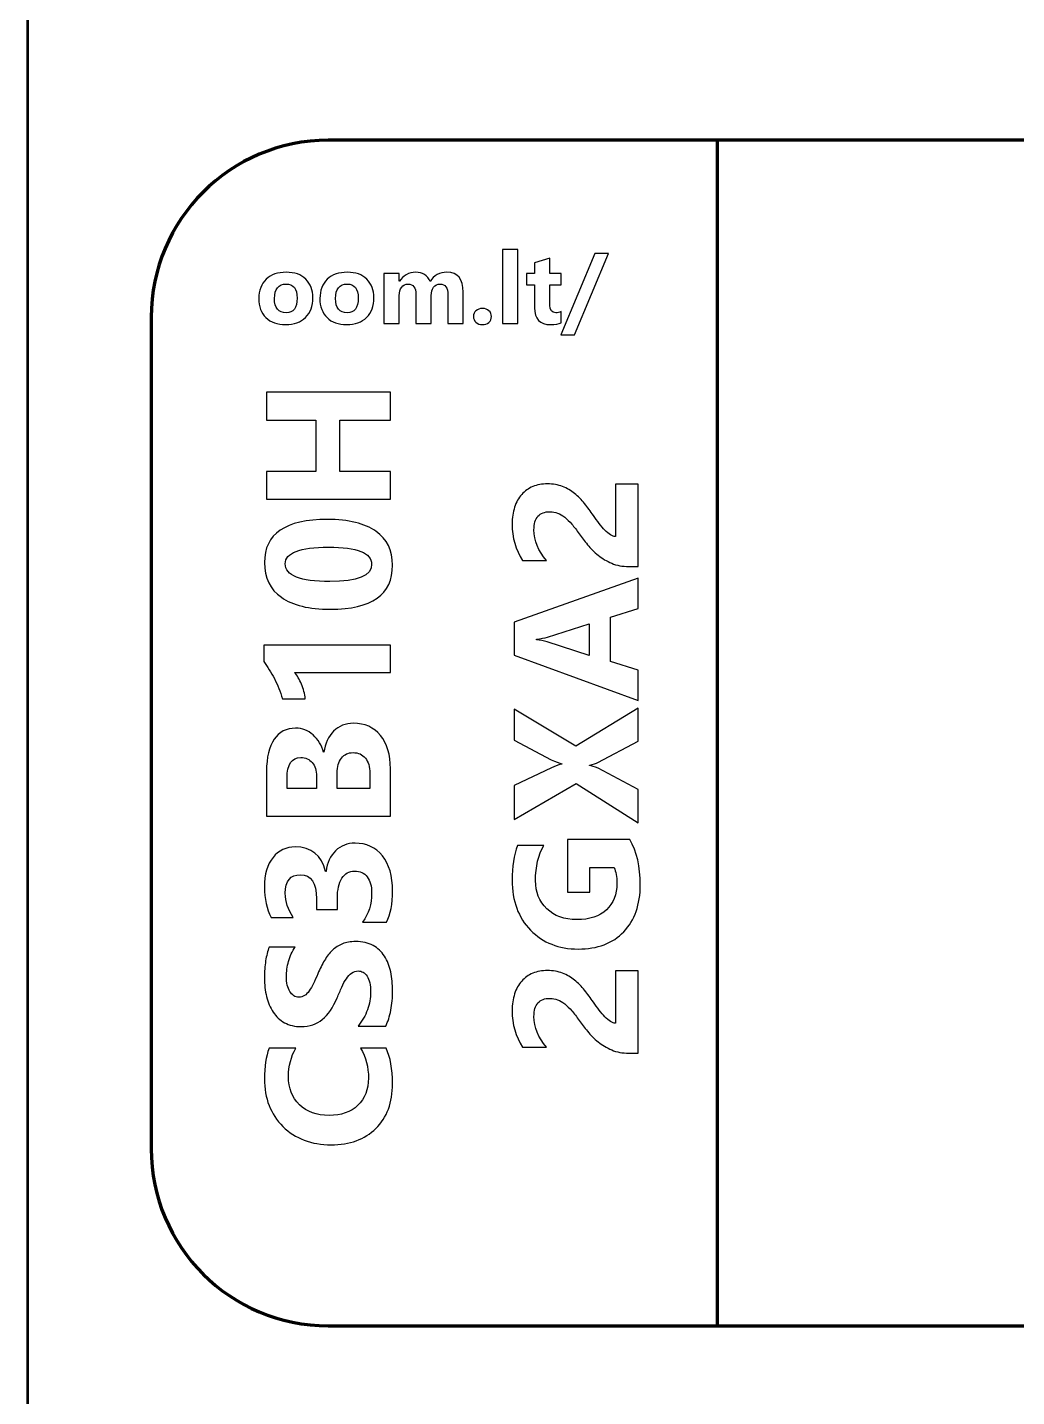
# Model space of a CAD drawing. Header units: centimetres. Extents: x -201 to 63, y -83 to 73.
# Drawn here: x -81.15 to -78.355, y -75 to -71.131 of the extents above; entities that cross this region are included whole.
import ezdxf

# ---------------------------------------------------------------- set-up
doc = ezdxf.new("R2010")
doc.units = ezdxf.units.CM
doc.header["$MEASUREMENT"] = 0
doc.layers.add('Layer 1', color=7, linetype='Continuous')

msp = doc.modelspace()

# ---------------------------------------------------------------- linework, layer by layer
at = {"layer": 'Layer 1', "color": 253, "lineweight": 53}
msp.add_open_spline([(-81.15, -82.3), (-81.15, -82.3), (-81.15, -67.7), (-81.15, -67.7), (-81.15, -67.7), (-81.15, -67.25817), (-80.79183, -66.9), (-80.35, -66.9), (-80.35, -66.9), (-80.35, -66.9), (-69.65, -66.9), (-69.65, -66.9), (-69.65, -66.9), (-69.20817, -66.9), (-68.85, -67.25817), (-68.85, -67.7), (-68.85, -67.7), (-68.85, -67.7), (-68.85, -82.3), (-68.85, -82.3), (-68.85, -82.3), (-68.85, -82.74183), (-69.20817, -83.1), (-69.65, -83.1), (-69.65, -83.1), (-69.65, -83.1), (-80.35, -83.1), (-80.35, -83.1), (-80.35, -83.1), (-80.79183, -83.1), (-81.15, -82.74183), (-81.15, -82.3)], degree=3, knots=[0, 0, 0, 0, 0.1111111, 0.1111111, 0.1111111, 0.1111111, 0.2222222, 0.2222222, 0.2222222, 0.2222222, 0.3333333, 0.3333333, 0.3333333, 0.3333333, 0.4444444, 0.4444444, 0.4444444, 0.4444444, 0.5555556, 0.5555556, 0.5555556, 0.5555556, 0.6666667, 0.6666667, 0.6666667, 0.6666667, 0.7777778, 0.7777778, 0.7777778, 0.7777778, 1, 1, 1, 1], dxfattribs=at)
at = {"layer": 'Layer 1', "lineweight": 100}
for points, knots in [([(-80.8, -74.3), (-80.8, -74.3), (-80.8, -71.95), (-80.8, -71.95), (-80.8, -71.95), (-80.8, -71.67386), (-80.57614, -71.45), (-80.3, -71.45), (-80.3, -71.45), (-80.3, -71.45), (-75.7, -71.45), (-75.7, -71.45), (-75.7, -71.45), (-75.42386, -71.45), (-75.2, -71.67386), (-75.2, -71.95), (-75.2, -71.95), (-75.2, -71.95), (-75.2, -74.3), (-75.2, -74.3), (-75.2, -74.3), (-75.2, -74.57614), (-75.42386, -74.8), (-75.7, -74.8), (-75.7, -74.8), (-75.7, -74.8), (-80.3, -74.8), (-80.3, -74.8), (-80.3, -74.8), (-80.57614, -74.8), (-80.8, -74.57614), (-80.8, -74.3)], [0, 0, 0, 0, 0.1111111, 0.1111111, 0.1111111, 0.1111111, 0.2222222, 0.2222222, 0.2222222, 0.2222222, 0.3333333, 0.3333333, 0.3333333, 0.3333333, 0.4444444, 0.4444444, 0.4444444, 0.4444444, 0.5555556, 0.5555556, 0.5555556, 0.5555556, 0.6666667, 0.6666667, 0.6666667, 0.6666667, 0.7777778, 0.7777778, 0.7777778, 0.7777778, 1, 1, 1, 1]), ([(-80.8, -74.3), (-80.8, -74.3), (-80.8, -71.95), (-80.8, -71.95), (-80.8, -71.95), (-80.8, -71.67386), (-80.57614, -71.45), (-80.3, -71.45), (-80.3, -71.45), (-80.3, -71.45), (-79.2, -71.45), (-79.2, -71.45), (-79.2, -71.45), (-79.2, -71.45), (-79.2, -74.8), (-79.2, -74.8), (-79.2, -74.8), (-79.2, -74.8), (-80.3, -74.8), (-80.3, -74.8), (-80.3, -74.8), (-80.57614, -74.8), (-80.8, -74.57614), (-80.8, -74.3)], [0, 0, 0, 0, 0.1428571, 0.1428571, 0.1428571, 0.1428571, 0.2857143, 0.2857143, 0.2857143, 0.2857143, 0.4285714, 0.4285714, 0.4285714, 0.4285714, 0.5714286, 0.5714286, 0.5714286, 0.5714286, 0.7142857, 0.7142857, 0.7142857, 0.7142857, 1, 1, 1, 1])]:
    msp.add_open_spline(points, degree=3, knots=knots, dxfattribs=at)
at = {"layer": 'Layer 1', "color": 7}
for points, knots in [([(-79.76396, -71.96742), (-79.76396, -71.96742), (-79.80747, -71.96742), (-79.80747, -71.96742), (-79.80747, -71.96742), (-79.80747, -71.96742), (-79.80747, -71.75853), (-79.80747, -71.75853), (-79.80747, -71.75853), (-79.80747, -71.75853), (-79.76396, -71.75853), (-79.76396, -71.75853), (-79.76396, -71.75853), (-79.76396, -71.75853), (-79.76396, -71.96742), (-79.76396, -71.96742)], [0, 0, 0, 0, 0.2, 0.2, 0.2, 0.2, 0.4, 0.4, 0.4, 0.4, 0.6, 0.6, 0.6, 0.6, 1, 1, 1, 1]), ([(-79.50737, -71.76982), (-79.50737, -71.76982), (-79.60365, -72.0002), (-79.60365, -72.0002), (-79.60365, -72.0002), (-79.60365, -72.0002), (-79.64255, -72.0002), (-79.64255, -72.0002), (-79.64255, -72.0002), (-79.64255, -72.0002), (-79.5466, -71.76982), (-79.5466, -71.76982), (-79.5466, -71.76982), (-79.5466, -71.76982), (-79.50737, -71.76982), (-79.50737, -71.76982)], [0, 0, 0, 0, 0.2, 0.2, 0.2, 0.2, 0.4, 0.4, 0.4, 0.4, 0.6, 0.6, 0.6, 0.6, 1, 1, 1, 1]), ([(-79.64199, -71.96577), (-79.64843, -71.96916), (-79.65812, -71.97085), (-79.67106, -71.97085), (-79.67106, -71.97085), (-79.70172, -71.97085), (-79.71711, -71.95491), (-79.71711, -71.92306), (-79.71711, -71.92306), (-79.71711, -71.92306), (-79.71711, -71.85844), (-79.71711, -71.85844), (-79.71711, -71.85844), (-79.71711, -71.85844), (-79.73997, -71.85844), (-79.73997, -71.85844), (-79.73997, -71.85844), (-79.73997, -71.85844), (-79.73997, -71.82631), (-79.73997, -71.82631), (-79.73997, -71.82631), (-79.73997, -71.82631), (-79.71711, -71.82631), (-79.71711, -71.82631), (-79.71711, -71.82631), (-79.71711, -71.82631), (-79.71711, -71.79588), (-79.71711, -71.79588), (-79.71711, -71.79588), (-79.71711, -71.79588), (-79.67369, -71.78346), (-79.67369, -71.78346), (-79.67369, -71.78346), (-79.67369, -71.78346), (-79.67369, -71.82631), (-79.67369, -71.82631), (-79.67369, -71.82631), (-79.67369, -71.82631), (-79.64199, -71.82631), (-79.64199, -71.82631), (-79.64199, -71.82631), (-79.64199, -71.82631), (-79.64199, -71.85844), (-79.64199, -71.85844), (-79.64199, -71.85844), (-79.64199, -71.85844), (-79.67369, -71.85844), (-79.67369, -71.85844), (-79.67369, -71.85844), (-79.67369, -71.85844), (-79.67369, -71.91549), (-79.67369, -71.91549), (-79.67369, -71.91549), (-79.67369, -71.93017), (-79.66786, -71.9375), (-79.65619, -71.9375), (-79.65619, -71.9375), (-79.65158, -71.9375), (-79.64683, -71.93619), (-79.64199, -71.93351), (-79.64199, -71.93351), (-79.64199, -71.93351), (-79.64199, -71.96577), (-79.64199, -71.96577)], [0, 0, 0, 0, 0.0588235, 0.0588235, 0.0588235, 0.0588235, 0.1176471, 0.1176471, 0.1176471, 0.1176471, 0.1764706, 0.1764706, 0.1764706, 0.1764706, 0.2352941, 0.2352941, 0.2352941, 0.2352941, 0.2941176, 0.2941176, 0.2941176, 0.2941176, 0.3529412, 0.3529412, 0.3529412, 0.3529412, 0.4117647, 0.4117647, 0.4117647, 0.4117647, 0.4705882, 0.4705882, 0.4705882, 0.4705882, 0.5294118, 0.5294118, 0.5294118, 0.5294118, 0.5882353, 0.5882353, 0.5882353, 0.5882353, 0.6470588, 0.6470588, 0.6470588, 0.6470588, 0.7058824, 0.7058824, 0.7058824, 0.7058824, 0.7647059, 0.7647059, 0.7647059, 0.7647059, 0.8235294, 0.8235294, 0.8235294, 0.8235294, 0.8823529, 0.8823529, 0.8823529, 0.8823529, 1, 1, 1, 1]), ([(-80.4203, -71.97085), (-80.44382, -71.97085), (-80.4623, -71.96427), (-80.47576, -71.9511), (-80.47576, -71.9511), (-80.48921, -71.93793), (-80.49594, -71.92001), (-80.49594, -71.89743), (-80.49594, -71.89743), (-80.49594, -71.8741), (-80.48897, -71.8558), (-80.475, -71.84263), (-80.475, -71.84263), (-80.46103, -71.82946), (-80.44213, -71.82288), (-80.41837, -71.82288), (-80.41837, -71.82288), (-80.39495, -71.82288), (-80.37656, -71.82946), (-80.36324, -71.84263), (-80.36324, -71.84263), (-80.34993, -71.8558), (-80.34325, -71.87325), (-80.34325, -71.89494), (-80.34325, -71.89494), (-80.34325, -71.91836), (-80.35012, -71.93689), (-80.36386, -71.95049), (-80.36386, -71.95049), (-80.37759, -71.96408), (-80.39641, -71.97085), (-80.4203, -71.97085)], [0, 0, 0, 0, 0.1111111, 0.1111111, 0.1111111, 0.1111111, 0.2222222, 0.2222222, 0.2222222, 0.2222222, 0.3333333, 0.3333333, 0.3333333, 0.3333333, 0.4444444, 0.4444444, 0.4444444, 0.4444444, 0.5555556, 0.5555556, 0.5555556, 0.5555556, 0.6666667, 0.6666667, 0.6666667, 0.6666667, 0.7777778, 0.7777778, 0.7777778, 0.7777778, 1, 1, 1, 1]), ([(-80.24777, -71.97085), (-80.27129, -71.97085), (-80.28977, -71.96427), (-80.30323, -71.9511), (-80.30323, -71.9511), (-80.31668, -71.93793), (-80.32341, -71.92001), (-80.32341, -71.89743), (-80.32341, -71.89743), (-80.32341, -71.8741), (-80.31644, -71.8558), (-80.30247, -71.84263), (-80.30247, -71.84263), (-80.2885, -71.82946), (-80.2696, -71.82288), (-80.24584, -71.82288), (-80.24584, -71.82288), (-80.22242, -71.82288), (-80.20403, -71.82946), (-80.19071, -71.84263), (-80.19071, -71.84263), (-80.1774, -71.8558), (-80.17072, -71.87325), (-80.17072, -71.89494), (-80.17072, -71.89494), (-80.17072, -71.91836), (-80.17759, -71.93689), (-80.19133, -71.95049), (-80.19133, -71.95049), (-80.20506, -71.96408), (-80.22388, -71.97085), (-80.24777, -71.97085)], [0, 0, 0, 0, 0.1111111, 0.1111111, 0.1111111, 0.1111111, 0.2222222, 0.2222222, 0.2222222, 0.2222222, 0.3333333, 0.3333333, 0.3333333, 0.3333333, 0.4444444, 0.4444444, 0.4444444, 0.4444444, 0.5555556, 0.5555556, 0.5555556, 0.5555556, 0.6666667, 0.6666667, 0.6666667, 0.6666667, 0.7777778, 0.7777778, 0.7777778, 0.7777778, 1, 1, 1, 1]), ([(-79.91842, -71.96742), (-79.91842, -71.96742), (-79.96183, -71.96742), (-79.96183, -71.96742), (-79.96183, -71.96742), (-79.96183, -71.96742), (-79.96183, -71.88694), (-79.96183, -71.88694), (-79.96183, -71.88694), (-79.96183, -71.86643), (-79.96936, -71.85623), (-79.98441, -71.85623), (-79.98441, -71.85623), (-79.99156, -71.85623), (-79.99739, -71.85928), (-80.00191, -71.86544), (-80.00191, -71.86544), (-80.00643, -71.87161), (-80.00868, -71.87927), (-80.00868, -71.88845), (-80.00868, -71.88845), (-80.00868, -71.88845), (-80.00868, -71.96742), (-80.00868, -71.96742), (-80.00868, -71.96742), (-80.00868, -71.96742), (-80.05219, -71.96742), (-80.05219, -71.96742), (-80.05219, -71.96742), (-80.05219, -71.96742), (-80.05219, -71.88609), (-80.05219, -71.88609), (-80.05219, -71.88609), (-80.05219, -71.8662), (-80.05962, -71.85623), (-80.07439, -71.85623), (-80.07439, -71.85623), (-80.08183, -71.85623), (-80.0878, -71.85914), (-80.09222, -71.86502), (-80.09222, -71.86502), (-80.09669, -71.8709), (-80.09895, -71.8789), (-80.09895, -71.88901), (-80.09895, -71.88901), (-80.09895, -71.88901), (-80.09895, -71.96742), (-80.09895, -71.96742), (-80.09895, -71.96742), (-80.09895, -71.96742), (-80.14246, -71.96742), (-80.14246, -71.96742), (-80.14246, -71.96742), (-80.14246, -71.96742), (-80.14246, -71.82631), (-80.14246, -71.82631), (-80.14246, -71.82631), (-80.14246, -71.82631), (-80.09895, -71.82631), (-80.09895, -71.82631), (-80.09895, -71.82631), (-80.09895, -71.82631), (-80.09895, -71.84837), (-80.09895, -71.84837), (-80.09895, -71.84837), (-80.09895, -71.84837), (-80.09838, -71.84837), (-80.09838, -71.84837), (-80.09838, -71.84837), (-80.09387, -71.84084), (-80.08756, -71.83468), (-80.07943, -71.82998), (-80.07943, -71.82998), (-80.07129, -71.82523), (-80.0624, -71.82288), (-80.05276, -71.82288), (-80.05276, -71.82288), (-80.03281, -71.82288), (-80.01917, -71.83163), (-80.01183, -71.84917), (-80.01183, -71.84917), (-80.00106, -71.83163), (-79.98531, -71.82288), (-79.96442, -71.82288), (-79.96442, -71.82288), (-79.93375, -71.82288), (-79.91842, -71.84179), (-79.91842, -71.87965), (-79.91842, -71.87965), (-79.91842, -71.87965), (-79.91842, -71.96742), (-79.91842, -71.96742)], [0, 0, 0, 0, 0.0416667, 0.0416667, 0.0416667, 0.0416667, 0.0833333, 0.0833333, 0.0833333, 0.0833333, 0.125, 0.125, 0.125, 0.125, 0.1666667, 0.1666667, 0.1666667, 0.1666667, 0.2083333, 0.2083333, 0.2083333, 0.2083333, 0.25, 0.25, 0.25, 0.25, 0.2916667, 0.2916667, 0.2916667, 0.2916667, 0.3333333, 0.3333333, 0.3333333, 0.3333333, 0.375, 0.375, 0.375, 0.375, 0.4166667, 0.4166667, 0.4166667, 0.4166667, 0.4583333, 0.4583333, 0.4583333, 0.4583333, 0.5, 0.5, 0.5, 0.5, 0.5416667, 0.5416667, 0.5416667, 0.5416667, 0.5833333, 0.5833333, 0.5833333, 0.5833333, 0.625, 0.625, 0.625, 0.625, 0.6666667, 0.6666667, 0.6666667, 0.6666667, 0.7083333, 0.7083333, 0.7083333, 0.7083333, 0.75, 0.75, 0.75, 0.75, 0.7916667, 0.7916667, 0.7916667, 0.7916667, 0.8333333, 0.8333333, 0.8333333, 0.8333333, 0.875, 0.875, 0.875, 0.875, 0.9166667, 0.9166667, 0.9166667, 0.9166667, 1, 1, 1, 1]), ([(-80.41917, -71.85623), (-80.42947, -71.85623), (-80.43747, -71.85975), (-80.44316, -71.86681), (-80.44316, -71.86681), (-80.44885, -71.87391), (-80.45172, -71.88393), (-80.45172, -71.89686), (-80.45172, -71.89686), (-80.45172, -71.92396), (-80.44076, -71.9375), (-80.41889, -71.9375), (-80.41889, -71.9375), (-80.39805, -71.9375), (-80.38761, -71.92358), (-80.38761, -71.89578), (-80.38761, -71.89578), (-80.38761, -71.8694), (-80.39815, -71.85623), (-80.41917, -71.85623)], [0, 0, 0, 0, 0.1666667, 0.1666667, 0.1666667, 0.1666667, 0.3333333, 0.3333333, 0.3333333, 0.3333333, 0.5, 0.5, 0.5, 0.5, 0.6666667, 0.6666667, 0.6666667, 0.6666667, 1, 1, 1, 1]), ([(-80.24664, -71.85623), (-80.25694, -71.85623), (-80.26494, -71.85975), (-80.27063, -71.86681), (-80.27063, -71.86681), (-80.27632, -71.87391), (-80.27919, -71.88393), (-80.27919, -71.89686), (-80.27919, -71.89686), (-80.27919, -71.92396), (-80.26823, -71.9375), (-80.24636, -71.9375), (-80.24636, -71.9375), (-80.22552, -71.9375), (-80.21508, -71.92358), (-80.21508, -71.89578), (-80.21508, -71.89578), (-80.21508, -71.8694), (-80.22562, -71.85623), (-80.24664, -71.85623)], [0, 0, 0, 0, 0.1666667, 0.1666667, 0.1666667, 0.1666667, 0.3333333, 0.3333333, 0.3333333, 0.3333333, 0.5, 0.5, 0.5, 0.5, 0.6666667, 0.6666667, 0.6666667, 0.6666667, 1, 1, 1, 1]), ([(-79.86452, -71.97085), (-79.87172, -71.97085), (-79.87769, -71.96864), (-79.88244, -71.96427), (-79.88244, -71.96427), (-79.88724, -71.95985), (-79.88959, -71.95444), (-79.88959, -71.94799), (-79.88959, -71.94799), (-79.88959, -71.94136), (-79.88714, -71.93595), (-79.88225, -71.93172), (-79.88225, -71.93172), (-79.87731, -71.92749), (-79.8712, -71.92537), (-79.86386, -71.92537), (-79.86386, -71.92537), (-79.85638, -71.92537), (-79.85031, -71.92753), (-79.84556, -71.93181), (-79.84556, -71.93181), (-79.84086, -71.93605), (-79.83851, -71.94146), (-79.83851, -71.94799), (-79.83851, -71.94799), (-79.83851, -71.95467), (-79.84091, -71.96018), (-79.8457, -71.96446), (-79.8457, -71.96446), (-79.85055, -71.96874), (-79.85681, -71.97085), (-79.86452, -71.97085)], [0, 0, 0, 0, 0.1111111, 0.1111111, 0.1111111, 0.1111111, 0.2222222, 0.2222222, 0.2222222, 0.2222222, 0.3333333, 0.3333333, 0.3333333, 0.3333333, 0.4444444, 0.4444444, 0.4444444, 0.4444444, 0.5555556, 0.5555556, 0.5555556, 0.5555556, 0.6666667, 0.6666667, 0.6666667, 0.6666667, 0.7777778, 0.7777778, 0.7777778, 0.7777778, 1, 1, 1, 1]), ([(-80.12408, -72.16155), (-80.12408, -72.16155), (-80.12408, -72.24063), (-80.12408, -72.24063), (-80.12408, -72.24063), (-80.12408, -72.24063), (-80.26666, -72.24063), (-80.26666, -72.24063), (-80.26666, -72.24063), (-80.26666, -72.24063), (-80.26666, -72.38563), (-80.26666, -72.38563), (-80.26666, -72.38563), (-80.26666, -72.38563), (-80.12408, -72.38563), (-80.12408, -72.38563), (-80.12408, -72.38563), (-80.12408, -72.38563), (-80.12408, -72.46455), (-80.12408, -72.46455), (-80.12408, -72.46455), (-80.12408, -72.46455), (-80.47416, -72.46455), (-80.47416, -72.46455), (-80.47416, -72.46455), (-80.47416, -72.46455), (-80.47416, -72.38563), (-80.47416, -72.38563), (-80.47416, -72.38563), (-80.47416, -72.38563), (-80.3345, -72.38563), (-80.3345, -72.38563), (-80.3345, -72.38563), (-80.3345, -72.38563), (-80.3345, -72.24063), (-80.3345, -72.24063), (-80.3345, -72.24063), (-80.3345, -72.24063), (-80.47416, -72.24063), (-80.47416, -72.24063), (-80.47416, -72.24063), (-80.47416, -72.24063), (-80.47416, -72.16155), (-80.47416, -72.16155), (-80.47416, -72.16155), (-80.47416, -72.16155), (-80.12408, -72.16155), (-80.12408, -72.16155)], [0, 0, 0, 0, 0.0769231, 0.0769231, 0.0769231, 0.0769231, 0.1538462, 0.1538462, 0.1538462, 0.1538462, 0.2307692, 0.2307692, 0.2307692, 0.2307692, 0.3076923, 0.3076923, 0.3076923, 0.3076923, 0.3846154, 0.3846154, 0.3846154, 0.3846154, 0.4615385, 0.4615385, 0.4615385, 0.4615385, 0.5384615, 0.5384615, 0.5384615, 0.5384615, 0.6153846, 0.6153846, 0.6153846, 0.6153846, 0.6923077, 0.6923077, 0.6923077, 0.6923077, 0.7692308, 0.7692308, 0.7692308, 0.7692308, 0.8461538, 0.8461538, 0.8461538, 0.8461538, 1, 1, 1, 1]), ([(-79.48808, -72.56987), (-79.48808, -72.56987), (-79.48808, -72.42145), (-79.48808, -72.42145), (-79.48808, -72.42145), (-79.48808, -72.42145), (-79.42408, -72.42145), (-79.42408, -72.42145), (-79.42408, -72.42145), (-79.42408, -72.42145), (-79.42408, -72.65437), (-79.42408, -72.65437), (-79.42408, -72.65437), (-79.42408, -72.65437), (-79.45041, -72.65437), (-79.45041, -72.65437), (-79.45041, -72.65437), (-79.46833, -72.65437), (-79.48441, -72.65137), (-79.49866, -72.64529), (-79.49866, -72.64529), (-79.51291, -72.63929), (-79.52566, -72.6317), (-79.537, -72.62262), (-79.537, -72.62262), (-79.54833, -72.61354), (-79.55833, -72.60354), (-79.567, -72.5927), (-79.567, -72.5927), (-79.57575, -72.58187), (-79.58358, -72.57162), (-79.59058, -72.56179), (-79.59058, -72.56179), (-79.59791, -72.55154), (-79.60491, -72.54262), (-79.61158, -72.53487), (-79.61158, -72.53487), (-79.61825, -72.52712), (-79.62491, -72.52062), (-79.6315, -72.51529), (-79.6315, -72.51529), (-79.63808, -72.51004), (-79.64475, -72.50612), (-79.6515, -72.50345), (-79.6515, -72.50345), (-79.65825, -72.50087), (-79.66541, -72.49954), (-79.67308, -72.49954), (-79.67308, -72.49954), (-79.68808, -72.49954), (-79.69941, -72.50379), (-79.70708, -72.51229), (-79.70708, -72.51229), (-79.71466, -72.5207), (-79.7185, -72.5337), (-79.7185, -72.55112), (-79.7185, -72.55112), (-79.7185, -72.5812), (-79.70658, -72.61004), (-79.68266, -72.63754), (-79.68266, -72.63754), (-79.68266, -72.63754), (-79.7505, -72.63754), (-79.7505, -72.63754), (-79.7505, -72.63754), (-79.77016, -72.60704), (-79.78008, -72.5727), (-79.78008, -72.53445), (-79.78008, -72.53445), (-79.78008, -72.5167), (-79.77775, -72.50087), (-79.77308, -72.48679), (-79.77308, -72.48679), (-79.76841, -72.4727), (-79.76183, -72.46079), (-79.75316, -72.45095), (-79.75316, -72.45095), (-79.74458, -72.4412), (-79.73408, -72.43379), (-79.72183, -72.42862), (-79.72183, -72.42862), (-79.7095, -72.42354), (-79.69583, -72.42095), (-79.68066, -72.42095), (-79.68066, -72.42095), (-79.66458, -72.42095), (-79.65025, -72.42345), (-79.63766, -72.42837), (-79.63766, -72.42837), (-79.62516, -72.43337), (-79.61375, -72.43995), (-79.6035, -72.4482), (-79.6035, -72.4482), (-79.59325, -72.45637), (-79.58383, -72.46587), (-79.57533, -72.47662), (-79.57533, -72.47662), (-79.56675, -72.48737), (-79.5585, -72.49854), (-79.55058, -72.51004), (-79.55058, -72.51004), (-79.545, -72.51787), (-79.5395, -72.52537), (-79.53408, -72.53262), (-79.53408, -72.53262), (-79.52858, -72.53987), (-79.52325, -72.54629), (-79.51791, -72.55179), (-79.51791, -72.55179), (-79.51266, -72.55737), (-79.5075, -72.56179), (-79.50241, -72.56504), (-79.50241, -72.56504), (-79.49741, -72.56829), (-79.49258, -72.56987), (-79.48808, -72.56987)], [0, 0, 0, 0, 0.0333333, 0.0333333, 0.0333333, 0.0333333, 0.0666667, 0.0666667, 0.0666667, 0.0666667, 0.1, 0.1, 0.1, 0.1, 0.1333333, 0.1333333, 0.1333333, 0.1333333, 0.1666667, 0.1666667, 0.1666667, 0.1666667, 0.2, 0.2, 0.2, 0.2, 0.2333333, 0.2333333, 0.2333333, 0.2333333, 0.2666667, 0.2666667, 0.2666667, 0.2666667, 0.3, 0.3, 0.3, 0.3, 0.3333333, 0.3333333, 0.3333333, 0.3333333, 0.3666667, 0.3666667, 0.3666667, 0.3666667, 0.4, 0.4, 0.4, 0.4, 0.4333333, 0.4333333, 0.4333333, 0.4333333, 0.4666667, 0.4666667, 0.4666667, 0.4666667, 0.5, 0.5, 0.5, 0.5, 0.5333333, 0.5333333, 0.5333333, 0.5333333, 0.5666667, 0.5666667, 0.5666667, 0.5666667, 0.6, 0.6, 0.6, 0.6, 0.6333333, 0.6333333, 0.6333333, 0.6333333, 0.6666667, 0.6666667, 0.6666667, 0.6666667, 0.7, 0.7, 0.7, 0.7, 0.7333333, 0.7333333, 0.7333333, 0.7333333, 0.7666667, 0.7666667, 0.7666667, 0.7666667, 0.8, 0.8, 0.8, 0.8, 0.8333333, 0.8333333, 0.8333333, 0.8333333, 0.8666667, 0.8666667, 0.8666667, 0.8666667, 0.9, 0.9, 0.9, 0.9, 0.9333333, 0.9333333, 0.9333333, 0.9333333, 1, 1, 1, 1]), ([(-80.118, -72.6503), (-80.118, -72.73363), (-80.1765, -72.7753), (-80.2935, -72.7753), (-80.2935, -72.7753), (-80.35425, -72.7753), (-80.4005, -72.76405), (-80.43233, -72.74146), (-80.43233, -72.74146), (-80.46416, -72.71896), (-80.48008, -72.68621), (-80.48008, -72.64346), (-80.48008, -72.64346), (-80.48008, -72.56205), (-80.42058, -72.52138), (-80.30158, -72.52138), (-80.30158, -72.52138), (-80.24233, -72.52138), (-80.19691, -72.53246), (-80.16533, -72.55471), (-80.16533, -72.55471), (-80.13375, -72.57688), (-80.118, -72.6088), (-80.118, -72.6503)], [0, 0, 0, 0, 0.1428571, 0.1428571, 0.1428571, 0.1428571, 0.2857143, 0.2857143, 0.2857143, 0.2857143, 0.4285714, 0.4285714, 0.4285714, 0.4285714, 0.5714286, 0.5714286, 0.5714286, 0.5714286, 0.7142857, 0.7142857, 0.7142857, 0.7142857, 1, 1, 1, 1]), ([(-80.42116, -72.64688), (-80.42116, -72.68021), (-80.37925, -72.69688), (-80.2955, -72.69688), (-80.2955, -72.69688), (-80.2165, -72.69688), (-80.17708, -72.68055), (-80.17708, -72.64788), (-80.17708, -72.64788), (-80.17708, -72.61596), (-80.21775, -72.59996), (-80.29916, -72.59996), (-80.29916, -72.59996), (-80.3805, -72.59996), (-80.42116, -72.61563), (-80.42116, -72.64688)], [0, 0, 0, 0, 0.2, 0.2, 0.2, 0.2, 0.4, 0.4, 0.4, 0.4, 0.6, 0.6, 0.6, 0.6, 1, 1, 1, 1]), ([(-79.42408, -72.68712), (-79.42408, -72.68712), (-79.42408, -72.77304), (-79.42408, -72.77304), (-79.42408, -72.77304), (-79.42408, -72.77304), (-79.502, -72.79796), (-79.502, -72.79796), (-79.502, -72.79796), (-79.502, -72.79796), (-79.502, -72.92246), (-79.502, -72.92246), (-79.502, -72.92246), (-79.502, -72.92246), (-79.42408, -72.94712), (-79.42408, -72.94712), (-79.42408, -72.94712), (-79.42408, -72.94712), (-79.42408, -73.03262), (-79.42408, -73.03262), (-79.42408, -73.03262), (-79.42408, -73.03262), (-79.77416, -72.90512), (-79.77416, -72.90512), (-79.77416, -72.90512), (-79.77416, -72.90512), (-79.77416, -72.81162), (-79.77416, -72.81162), (-79.77416, -72.81162), (-79.77416, -72.81162), (-79.42408, -72.68712), (-79.42408, -72.68712)], [0, 0, 0, 0, 0.1111111, 0.1111111, 0.1111111, 0.1111111, 0.2222222, 0.2222222, 0.2222222, 0.2222222, 0.3333333, 0.3333333, 0.3333333, 0.3333333, 0.4444444, 0.4444444, 0.4444444, 0.4444444, 0.5555556, 0.5555556, 0.5555556, 0.5555556, 0.6666667, 0.6666667, 0.6666667, 0.6666667, 0.7777778, 0.7777778, 0.7777778, 0.7777778, 1, 1, 1, 1]), ([(-79.5625, -72.81604), (-79.5625, -72.81604), (-79.68016, -72.85362), (-79.68016, -72.85362), (-79.68016, -72.85362), (-79.689, -72.85637), (-79.6995, -72.85837), (-79.71166, -72.85954), (-79.71166, -72.85954), (-79.71166, -72.85954), (-79.71166, -72.86146), (-79.71166, -72.86146), (-79.71166, -72.86146), (-79.70141, -72.86229), (-79.69125, -72.86429), (-79.68116, -72.86754), (-79.68116, -72.86754), (-79.68116, -72.86754), (-79.5625, -72.90562), (-79.5625, -72.90562), (-79.5625, -72.90562), (-79.5625, -72.90562), (-79.5625, -72.81604), (-79.5625, -72.81604)], [0, 0, 0, 0, 0.1428571, 0.1428571, 0.1428571, 0.1428571, 0.2857143, 0.2857143, 0.2857143, 0.2857143, 0.4285714, 0.4285714, 0.4285714, 0.4285714, 0.5714286, 0.5714286, 0.5714286, 0.5714286, 0.7142857, 0.7142857, 0.7142857, 0.7142857, 1, 1, 1, 1]), ([(-80.482, -72.87654), (-80.482, -72.87654), (-80.12408, -72.87654), (-80.12408, -72.87654), (-80.12408, -72.87654), (-80.12408, -72.87654), (-80.12408, -72.95346), (-80.12408, -72.95346), (-80.12408, -72.95346), (-80.12408, -72.95346), (-80.39508, -72.95346), (-80.39508, -72.95346), (-80.39508, -72.95346), (-80.39133, -72.95771), (-80.38783, -72.96271), (-80.3845, -72.96854), (-80.3845, -72.96854), (-80.38116, -72.97429), (-80.37808, -72.98046), (-80.37541, -72.98696), (-80.37541, -72.98696), (-80.37275, -72.99346), (-80.3705, -73.00021), (-80.36858, -73.00721), (-80.36858, -73.00721), (-80.36675, -73.01421), (-80.36541, -73.02113), (-80.36458, -73.02796), (-80.36458, -73.02796), (-80.36458, -73.02796), (-80.4295, -73.02796), (-80.4295, -73.02796), (-80.4295, -73.02796), (-80.43533, -73.00796), (-80.44283, -72.98904), (-80.452, -72.97129), (-80.452, -72.97129), (-80.46108, -72.95354), (-80.47108, -72.93754), (-80.482, -72.92321), (-80.482, -72.92321), (-80.482, -72.92321), (-80.482, -72.87654), (-80.482, -72.87654)], [0, 0, 0, 0, 0.0833333, 0.0833333, 0.0833333, 0.0833333, 0.1666667, 0.1666667, 0.1666667, 0.1666667, 0.25, 0.25, 0.25, 0.25, 0.3333333, 0.3333333, 0.3333333, 0.3333333, 0.4166667, 0.4166667, 0.4166667, 0.4166667, 0.5, 0.5, 0.5, 0.5, 0.5833333, 0.5833333, 0.5833333, 0.5833333, 0.6666667, 0.6666667, 0.6666667, 0.6666667, 0.75, 0.75, 0.75, 0.75, 0.8333333, 0.8333333, 0.8333333, 0.8333333, 1, 1, 1, 1]), ([(-79.42408, -73.05437), (-79.42408, -73.05437), (-79.42408, -73.14787), (-79.42408, -73.14787), (-79.42408, -73.14787), (-79.42408, -73.14787), (-79.53808, -73.20821), (-79.53808, -73.20821), (-79.53808, -73.20821), (-79.54233, -73.21046), (-79.55016, -73.21279), (-79.5615, -73.21529), (-79.5615, -73.21529), (-79.5615, -73.21529), (-79.5615, -73.21621), (-79.5615, -73.21621), (-79.5615, -73.21621), (-79.55616, -73.21737), (-79.548, -73.22004), (-79.53708, -73.22429), (-79.53708, -73.22429), (-79.53708, -73.22429), (-79.42408, -73.28479), (-79.42408, -73.28479), (-79.42408, -73.28479), (-79.42408, -73.28479), (-79.42408, -73.37879), (-79.42408, -73.37879), (-79.42408, -73.37879), (-79.42408, -73.37879), (-79.59916, -73.26729), (-79.59916, -73.26729), (-79.59916, -73.26729), (-79.59916, -73.26729), (-79.77416, -73.36929), (-79.77416, -73.36929), (-79.77416, -73.36929), (-79.77416, -73.36929), (-79.77416, -73.27337), (-79.77416, -73.27337), (-79.77416, -73.27337), (-79.77416, -73.27337), (-79.66916, -73.22329), (-79.66916, -73.22329), (-79.66916, -73.22329), (-79.66091, -73.21937), (-79.65108, -73.21587), (-79.63966, -73.21279), (-79.63966, -73.21279), (-79.63966, -73.21279), (-79.63966, -73.21179), (-79.63966, -73.21179), (-79.63966, -73.21179), (-79.6465, -73.20987), (-79.65666, -73.20621), (-79.67016, -73.20087), (-79.67016, -73.20087), (-79.67016, -73.20087), (-79.77416, -73.14521), (-79.77416, -73.14521), (-79.77416, -73.14521), (-79.77416, -73.14521), (-79.77416, -73.05729), (-79.77416, -73.05729), (-79.77416, -73.05729), (-79.77416, -73.05729), (-79.60058, -73.16229), (-79.60058, -73.16229), (-79.60058, -73.16229), (-79.60058, -73.16229), (-79.42408, -73.05437), (-79.42408, -73.05437)], [0, 0, 0, 0, 0.0526316, 0.0526316, 0.0526316, 0.0526316, 0.1052632, 0.1052632, 0.1052632, 0.1052632, 0.1578947, 0.1578947, 0.1578947, 0.1578947, 0.2105263, 0.2105263, 0.2105263, 0.2105263, 0.2631579, 0.2631579, 0.2631579, 0.2631579, 0.3157895, 0.3157895, 0.3157895, 0.3157895, 0.3684211, 0.3684211, 0.3684211, 0.3684211, 0.4210526, 0.4210526, 0.4210526, 0.4210526, 0.4736842, 0.4736842, 0.4736842, 0.4736842, 0.5263158, 0.5263158, 0.5263158, 0.5263158, 0.5789474, 0.5789474, 0.5789474, 0.5789474, 0.6315789, 0.6315789, 0.6315789, 0.6315789, 0.6842105, 0.6842105, 0.6842105, 0.6842105, 0.7368421, 0.7368421, 0.7368421, 0.7368421, 0.7894737, 0.7894737, 0.7894737, 0.7894737, 0.8421053, 0.8421053, 0.8421053, 0.8421053, 0.8947368, 0.8947368, 0.8947368, 0.8947368, 1, 1, 1, 1]), ([(-80.12408, -73.36029), (-80.12408, -73.36029), (-80.47416, -73.36029), (-80.47416, -73.36029), (-80.47416, -73.36029), (-80.47416, -73.36029), (-80.47416, -73.23279), (-80.47416, -73.23279), (-80.47416, -73.23279), (-80.47416, -73.19371), (-80.467, -73.16371), (-80.45266, -73.14271), (-80.45266, -73.14271), (-80.43841, -73.12171), (-80.41816, -73.11121), (-80.39216, -73.11121), (-80.39216, -73.11121), (-80.37325, -73.11121), (-80.35675, -73.11762), (-80.34258, -73.13037), (-80.34258, -73.13037), (-80.32841, -73.14321), (-80.31858, -73.15946), (-80.31308, -73.17937), (-80.31308, -73.17937), (-80.31308, -73.17937), (-80.31208, -73.17937), (-80.31208, -73.17937), (-80.31208, -73.17937), (-80.309, -73.15446), (-80.29975, -73.13454), (-80.2845, -73.11962), (-80.2845, -73.11962), (-80.26916, -73.10479), (-80.25058, -73.09729), (-80.22858, -73.09729), (-80.22858, -73.09729), (-80.1965, -73.09729), (-80.17108, -73.10879), (-80.15225, -73.13171), (-80.15225, -73.13171), (-80.1335, -73.15471), (-80.12408, -73.18604), (-80.12408, -73.22571), (-80.12408, -73.22571), (-80.12408, -73.22571), (-80.12408, -73.36029), (-80.12408, -73.36029)], [0, 0, 0, 0, 0.0769231, 0.0769231, 0.0769231, 0.0769231, 0.1538462, 0.1538462, 0.1538462, 0.1538462, 0.2307692, 0.2307692, 0.2307692, 0.2307692, 0.3076923, 0.3076923, 0.3076923, 0.3076923, 0.3846154, 0.3846154, 0.3846154, 0.3846154, 0.4615385, 0.4615385, 0.4615385, 0.4615385, 0.5384615, 0.5384615, 0.5384615, 0.5384615, 0.6153846, 0.6153846, 0.6153846, 0.6153846, 0.6923077, 0.6923077, 0.6923077, 0.6923077, 0.7692308, 0.7692308, 0.7692308, 0.7692308, 0.8461538, 0.8461538, 0.8461538, 0.8461538, 1, 1, 1, 1]), ([(-80.41608, -73.28137), (-80.41608, -73.28137), (-80.33308, -73.28137), (-80.33308, -73.28137), (-80.33308, -73.28137), (-80.33308, -73.28137), (-80.33308, -73.24671), (-80.33308, -73.24671), (-80.33308, -73.24671), (-80.33308, -73.23046), (-80.337, -73.21762), (-80.34491, -73.20829), (-80.34491, -73.20829), (-80.35283, -73.19887), (-80.36366, -73.19421), (-80.3775, -73.19421), (-80.3775, -73.19421), (-80.40325, -73.19421), (-80.41608, -73.21346), (-80.41608, -73.25187), (-80.41608, -73.25187), (-80.41608, -73.25187), (-80.41608, -73.28137), (-80.41608, -73.28137)], [0, 0, 0, 0, 0.1428571, 0.1428571, 0.1428571, 0.1428571, 0.2857143, 0.2857143, 0.2857143, 0.2857143, 0.4285714, 0.4285714, 0.4285714, 0.4285714, 0.5714286, 0.5714286, 0.5714286, 0.5714286, 0.7142857, 0.7142857, 0.7142857, 0.7142857, 1, 1, 1, 1]), ([(-80.2745, -73.28137), (-80.2745, -73.28137), (-80.18216, -73.28137), (-80.18216, -73.28137), (-80.18216, -73.28137), (-80.18216, -73.28137), (-80.18216, -73.23862), (-80.18216, -73.23862), (-80.18216, -73.23862), (-80.18216, -73.22046), (-80.18641, -73.20612), (-80.19491, -73.19579), (-80.19491, -73.19579), (-80.20333, -73.18546), (-80.21491, -73.18029), (-80.22958, -73.18029), (-80.22958, -73.18029), (-80.24358, -73.18029), (-80.2545, -73.18537), (-80.2625, -73.19554), (-80.2625, -73.19554), (-80.2705, -73.20579), (-80.2745, -73.21996), (-80.2745, -73.23821), (-80.2745, -73.23821), (-80.2745, -73.23821), (-80.2745, -73.28137), (-80.2745, -73.28137)], [0, 0, 0, 0, 0.125, 0.125, 0.125, 0.125, 0.25, 0.25, 0.25, 0.25, 0.375, 0.375, 0.375, 0.375, 0.5, 0.5, 0.5, 0.5, 0.625, 0.625, 0.625, 0.625, 0.75, 0.75, 0.75, 0.75, 1, 1, 1, 1]), ([(-79.4475, -73.42595), (-79.42783, -73.46012), (-79.418, -73.50262), (-79.418, -73.55345), (-79.418, -73.55345), (-79.418, -73.6097), (-79.43358, -73.65412), (-79.46475, -73.68662), (-79.46475, -73.68662), (-79.49591, -73.71904), (-79.53883, -73.73529), (-79.5935, -73.73529), (-79.5935, -73.73529), (-79.6485, -73.73529), (-79.69333, -73.71754), (-79.728, -73.68204), (-79.728, -73.68204), (-79.76275, -73.64662), (-79.78008, -73.59937), (-79.78008, -73.54045), (-79.78008, -73.54045), (-79.78008, -73.50337), (-79.77491, -73.47062), (-79.76466, -73.44237), (-79.76466, -73.44237), (-79.76466, -73.44237), (-79.69066, -73.44237), (-79.69066, -73.44237), (-79.69066, -73.44237), (-79.70633, -73.46937), (-79.71408, -73.50237), (-79.71408, -73.54145), (-79.71408, -73.54145), (-79.71408, -73.5742), (-79.7035, -73.60079), (-79.68225, -73.62137), (-79.68225, -73.62137), (-79.661, -73.64204), (-79.63266, -73.65229), (-79.59716, -73.65229), (-79.59716, -73.65229), (-79.56116, -73.65229), (-79.53341, -73.64304), (-79.51366, -73.62462), (-79.51366, -73.62462), (-79.494, -73.60612), (-79.48416, -73.5812), (-79.48416, -73.54979), (-79.48416, -73.54979), (-79.48416, -73.53087), (-79.48683, -73.51587), (-79.49216, -73.50487), (-79.49216, -73.50487), (-79.49216, -73.50487), (-79.56058, -73.50487), (-79.56058, -73.50487), (-79.56058, -73.50487), (-79.56058, -73.50487), (-79.56058, -73.57487), (-79.56058, -73.57487), (-79.56058, -73.57487), (-79.56058, -73.57487), (-79.62358, -73.57487), (-79.62358, -73.57487), (-79.62358, -73.57487), (-79.62358, -73.57487), (-79.62358, -73.42595), (-79.62358, -73.42595), (-79.62358, -73.42595), (-79.62358, -73.42595), (-79.4475, -73.42595), (-79.4475, -73.42595)], [0, 0, 0, 0, 0.0526316, 0.0526316, 0.0526316, 0.0526316, 0.1052632, 0.1052632, 0.1052632, 0.1052632, 0.1578947, 0.1578947, 0.1578947, 0.1578947, 0.2105263, 0.2105263, 0.2105263, 0.2105263, 0.2631579, 0.2631579, 0.2631579, 0.2631579, 0.3157895, 0.3157895, 0.3157895, 0.3157895, 0.3684211, 0.3684211, 0.3684211, 0.3684211, 0.4210526, 0.4210526, 0.4210526, 0.4210526, 0.4736842, 0.4736842, 0.4736842, 0.4736842, 0.5263158, 0.5263158, 0.5263158, 0.5263158, 0.5789474, 0.5789474, 0.5789474, 0.5789474, 0.6315789, 0.6315789, 0.6315789, 0.6315789, 0.6842105, 0.6842105, 0.6842105, 0.6842105, 0.7368421, 0.7368421, 0.7368421, 0.7368421, 0.7894737, 0.7894737, 0.7894737, 0.7894737, 0.8421053, 0.8421053, 0.8421053, 0.8421053, 0.8947368, 0.8947368, 0.8947368, 0.8947368, 1, 1, 1, 1]), ([(-80.13558, -73.65929), (-80.13558, -73.65929), (-80.20266, -73.65929), (-80.20266, -73.65929), (-80.20266, -73.65929), (-80.18558, -73.63587), (-80.17708, -73.60854), (-80.17708, -73.57729), (-80.17708, -73.57729), (-80.17708, -73.55754), (-80.18125, -73.5422), (-80.18975, -73.53129), (-80.18975, -73.53129), (-80.19825, -73.52029), (-80.21, -73.51479), (-80.22516, -73.51479), (-80.22516, -73.51479), (-80.24075, -73.51479), (-80.25283, -73.52154), (-80.26133, -73.53512), (-80.26133, -73.53512), (-80.26975, -73.54879), (-80.274, -73.56745), (-80.274, -73.5912), (-80.274, -73.5912), (-80.274, -73.5912), (-80.274, -73.62362), (-80.274, -73.62362), (-80.274, -73.62362), (-80.274, -73.62362), (-80.33308, -73.62362), (-80.33308, -73.62362), (-80.33308, -73.62362), (-80.33308, -73.62362), (-80.33308, -73.59362), (-80.33308, -73.59362), (-80.33308, -73.59362), (-80.33308, -73.54804), (-80.34816, -73.52529), (-80.3785, -73.52529), (-80.3785, -73.52529), (-80.407, -73.52529), (-80.42116, -73.54279), (-80.42116, -73.57779), (-80.42116, -73.57779), (-80.42116, -73.6012), (-80.41366, -73.62395), (-80.3985, -73.64612), (-80.3985, -73.64612), (-80.3985, -73.64612), (-80.4615, -73.64612), (-80.4615, -73.64612), (-80.4615, -73.64612), (-80.47383, -73.62154), (-80.48008, -73.59287), (-80.48008, -73.5602), (-80.48008, -73.5602), (-80.48008, -73.52437), (-80.472, -73.49654), (-80.45583, -73.47654), (-80.45583, -73.47654), (-80.43975, -73.45662), (-80.41883, -73.44662), (-80.39316, -73.44662), (-80.39316, -73.44662), (-80.34741, -73.44662), (-80.31875, -73.46987), (-80.30716, -73.5162), (-80.30716, -73.5162), (-80.30716, -73.5162), (-80.306, -73.5162), (-80.306, -73.5162), (-80.306, -73.5162), (-80.30291, -73.49154), (-80.29391, -73.47195), (-80.279, -73.45762), (-80.279, -73.45762), (-80.26408, -73.44329), (-80.24583, -73.43612), (-80.22416, -73.43612), (-80.22416, -73.43612), (-80.1915, -73.43612), (-80.16558, -73.44812), (-80.14658, -73.47204), (-80.14658, -73.47204), (-80.1275, -73.49595), (-80.118, -73.52904), (-80.118, -73.5712), (-80.118, -73.5712), (-80.118, -73.60729), (-80.12383, -73.6367), (-80.13558, -73.65929)], [0, 0, 0, 0, 0.0416667, 0.0416667, 0.0416667, 0.0416667, 0.0833333, 0.0833333, 0.0833333, 0.0833333, 0.125, 0.125, 0.125, 0.125, 0.1666667, 0.1666667, 0.1666667, 0.1666667, 0.2083333, 0.2083333, 0.2083333, 0.2083333, 0.25, 0.25, 0.25, 0.25, 0.2916667, 0.2916667, 0.2916667, 0.2916667, 0.3333333, 0.3333333, 0.3333333, 0.3333333, 0.375, 0.375, 0.375, 0.375, 0.4166667, 0.4166667, 0.4166667, 0.4166667, 0.4583333, 0.4583333, 0.4583333, 0.4583333, 0.5, 0.5, 0.5, 0.5, 0.5416667, 0.5416667, 0.5416667, 0.5416667, 0.5833333, 0.5833333, 0.5833333, 0.5833333, 0.625, 0.625, 0.625, 0.625, 0.6666667, 0.6666667, 0.6666667, 0.6666667, 0.7083333, 0.7083333, 0.7083333, 0.7083333, 0.75, 0.75, 0.75, 0.75, 0.7916667, 0.7916667, 0.7916667, 0.7916667, 0.8333333, 0.8333333, 0.8333333, 0.8333333, 0.875, 0.875, 0.875, 0.875, 0.9166667, 0.9166667, 0.9166667, 0.9166667, 1, 1, 1, 1]), ([(-80.1375, -73.95303), (-80.1375, -73.95303), (-80.21566, -73.95303), (-80.21566, -73.95303), (-80.21566, -73.95303), (-80.20375, -73.93887), (-80.19483, -73.92345), (-80.18891, -73.90687), (-80.18891, -73.90687), (-80.183, -73.89028), (-80.18, -73.87353), (-80.18, -73.85662), (-80.18, -73.85662), (-80.18, -73.84662), (-80.18091, -73.83795), (-80.18266, -73.83062), (-80.18266, -73.83062), (-80.1845, -73.8232), (-80.18691, -73.81703), (-80.19016, -73.81203), (-80.19016, -73.81203), (-80.19333, -73.80703), (-80.19708, -73.80337), (-80.20133, -73.80095), (-80.20133, -73.80095), (-80.20566, -73.79845), (-80.21033, -73.79728), (-80.21541, -73.79728), (-80.21541, -73.79728), (-80.22225, -73.79728), (-80.22833, -73.7992), (-80.23366, -73.80312), (-80.23366, -73.80312), (-80.23908, -73.80703), (-80.244, -73.81237), (-80.24858, -73.81912), (-80.24858, -73.81912), (-80.25316, -73.82587), (-80.25758, -73.83387), (-80.26175, -73.8432), (-80.26175, -73.8432), (-80.266, -73.85245), (-80.27033, -73.86245), (-80.27475, -73.8732), (-80.27475, -73.8732), (-80.28608, -73.90053), (-80.3, -73.92095), (-80.3165, -73.93437), (-80.3165, -73.93437), (-80.33291, -73.94778), (-80.35275, -73.95445), (-80.376, -73.95445), (-80.376, -73.95445), (-80.39425, -73.95445), (-80.40991, -73.95087), (-80.423, -73.94353), (-80.423, -73.94353), (-80.43616, -73.9362), (-80.44691, -73.9262), (-80.45541, -73.91362), (-80.45541, -73.91362), (-80.46383, -73.90095), (-80.47008, -73.88637), (-80.47408, -73.86978), (-80.47408, -73.86978), (-80.47808, -73.8532), (-80.48008, -73.83562), (-80.48008, -73.81703), (-80.48008, -73.81703), (-80.48008, -73.79878), (-80.47891, -73.78262), (-80.47675, -73.76853), (-80.47675, -73.76853), (-80.47458, -73.75453), (-80.47116, -73.74153), (-80.46658, -73.72962), (-80.46658, -73.72962), (-80.46658, -73.72962), (-80.39358, -73.72962), (-80.39358, -73.72962), (-80.39358, -73.72962), (-80.39766, -73.73553), (-80.40125, -73.74187), (-80.40433, -73.74878), (-80.40433, -73.74878), (-80.40741, -73.7557), (-80.41, -73.76287), (-80.41208, -73.7702), (-80.41208, -73.7702), (-80.41408, -73.77745), (-80.41558, -73.78478), (-80.41658, -73.79203), (-80.41658, -73.79203), (-80.4175, -73.79928), (-80.418, -73.80612), (-80.418, -73.81262), (-80.418, -73.81262), (-80.418, -73.82162), (-80.41716, -73.8297), (-80.4155, -73.83703), (-80.4155, -73.83703), (-80.41375, -73.84437), (-80.41133, -73.85053), (-80.40825, -73.85562), (-80.40825, -73.85562), (-80.40516, -73.86062), (-80.4015, -73.86453), (-80.39716, -73.86737), (-80.39716, -73.86737), (-80.39283, -73.87012), (-80.388, -73.87145), (-80.38266, -73.87145), (-80.38266, -73.87145), (-80.37675, -73.87145), (-80.3715, -73.86995), (-80.36691, -73.86687), (-80.36691, -73.86687), (-80.36225, -73.86378), (-80.35783, -73.85937), (-80.35366, -73.85362), (-80.35366, -73.85362), (-80.34958, -73.84795), (-80.3455, -73.84103), (-80.3415, -73.83287), (-80.3415, -73.83287), (-80.3375, -73.82478), (-80.33341, -73.81553), (-80.32916, -73.80528), (-80.32916, -73.80528), (-80.32333, -73.79128), (-80.31708, -73.77878), (-80.3105, -73.76762), (-80.3105, -73.76762), (-80.30391, -73.75645), (-80.29641, -73.74687), (-80.28816, -73.73895), (-80.28816, -73.73895), (-80.27983, -73.73095), (-80.27033, -73.72487), (-80.25966, -73.72062), (-80.25966, -73.72062), (-80.24908, -73.71637), (-80.23666, -73.71428), (-80.2225, -73.71428), (-80.2225, -73.71428), (-80.20291, -73.71428), (-80.18658, -73.71795), (-80.17325, -73.72537), (-80.17325, -73.72537), (-80.16, -73.73278), (-80.14925, -73.74278), (-80.14108, -73.75553), (-80.14108, -73.75553), (-80.13283, -73.7682), (-80.12691, -73.78295), (-80.12333, -73.79978), (-80.12333, -73.79978), (-80.11975, -73.8167), (-80.118, -73.83445), (-80.118, -73.8532), (-80.118, -73.8532), (-80.118, -73.87237), (-80.11958, -73.89062), (-80.12283, -73.90795), (-80.12283, -73.90795), (-80.12608, -73.92528), (-80.131, -73.94037), (-80.1375, -73.95303)], [0, 0, 0, 0, 0.0232558, 0.0232558, 0.0232558, 0.0232558, 0.0465116, 0.0465116, 0.0465116, 0.0465116, 0.0697674, 0.0697674, 0.0697674, 0.0697674, 0.0930233, 0.0930233, 0.0930233, 0.0930233, 0.1162791, 0.1162791, 0.1162791, 0.1162791, 0.1395349, 0.1395349, 0.1395349, 0.1395349, 0.1627907, 0.1627907, 0.1627907, 0.1627907, 0.1860465, 0.1860465, 0.1860465, 0.1860465, 0.2093023, 0.2093023, 0.2093023, 0.2093023, 0.2325581, 0.2325581, 0.2325581, 0.2325581, 0.255814, 0.255814, 0.255814, 0.255814, 0.2790698, 0.2790698, 0.2790698, 0.2790698, 0.3023256, 0.3023256, 0.3023256, 0.3023256, 0.3255814, 0.3255814, 0.3255814, 0.3255814, 0.3488372, 0.3488372, 0.3488372, 0.3488372, 0.372093, 0.372093, 0.372093, 0.372093, 0.3953488, 0.3953488, 0.3953488, 0.3953488, 0.4186047, 0.4186047, 0.4186047, 0.4186047, 0.4418605, 0.4418605, 0.4418605, 0.4418605, 0.4651163, 0.4651163, 0.4651163, 0.4651163, 0.4883721, 0.4883721, 0.4883721, 0.4883721, 0.5116279, 0.5116279, 0.5116279, 0.5116279, 0.5348837, 0.5348837, 0.5348837, 0.5348837, 0.5581395, 0.5581395, 0.5581395, 0.5581395, 0.5813953, 0.5813953, 0.5813953, 0.5813953, 0.6046512, 0.6046512, 0.6046512, 0.6046512, 0.627907, 0.627907, 0.627907, 0.627907, 0.6511628, 0.6511628, 0.6511628, 0.6511628, 0.6744186, 0.6744186, 0.6744186, 0.6744186, 0.6976744, 0.6976744, 0.6976744, 0.6976744, 0.7209302, 0.7209302, 0.7209302, 0.7209302, 0.744186, 0.744186, 0.744186, 0.744186, 0.7674419, 0.7674419, 0.7674419, 0.7674419, 0.7906977, 0.7906977, 0.7906977, 0.7906977, 0.8139535, 0.8139535, 0.8139535, 0.8139535, 0.8372093, 0.8372093, 0.8372093, 0.8372093, 0.8604651, 0.8604651, 0.8604651, 0.8604651, 0.8837209, 0.8837209, 0.8837209, 0.8837209, 0.9069767, 0.9069767, 0.9069767, 0.9069767, 0.9302326, 0.9302326, 0.9302326, 0.9302326, 0.9534884, 0.9534884, 0.9534884, 0.9534884, 1, 1, 1, 1]), ([(-79.48808, -73.94495), (-79.48808, -73.94495), (-79.48808, -73.79653), (-79.48808, -73.79653), (-79.48808, -73.79653), (-79.48808, -73.79653), (-79.42408, -73.79653), (-79.42408, -73.79653), (-79.42408, -73.79653), (-79.42408, -73.79653), (-79.42408, -74.02945), (-79.42408, -74.02945), (-79.42408, -74.02945), (-79.42408, -74.02945), (-79.45041, -74.02945), (-79.45041, -74.02945), (-79.45041, -74.02945), (-79.46833, -74.02945), (-79.48441, -74.02645), (-79.49866, -74.02037), (-79.49866, -74.02037), (-79.51291, -74.01437), (-79.52566, -74.00678), (-79.537, -73.9977), (-79.537, -73.9977), (-79.54833, -73.98862), (-79.55833, -73.97862), (-79.567, -73.96778), (-79.567, -73.96778), (-79.57575, -73.95695), (-79.58358, -73.9467), (-79.59058, -73.93687), (-79.59058, -73.93687), (-79.59791, -73.92662), (-79.60491, -73.9177), (-79.61158, -73.90995), (-79.61158, -73.90995), (-79.61825, -73.9022), (-79.62491, -73.8957), (-79.6315, -73.89037), (-79.6315, -73.89037), (-79.63808, -73.88512), (-79.64475, -73.8812), (-79.6515, -73.87853), (-79.6515, -73.87853), (-79.65825, -73.87595), (-79.66541, -73.87462), (-79.67308, -73.87462), (-79.67308, -73.87462), (-79.68808, -73.87462), (-79.69941, -73.87887), (-79.70708, -73.88737), (-79.70708, -73.88737), (-79.71466, -73.89578), (-79.7185, -73.90878), (-79.7185, -73.9262), (-79.7185, -73.9262), (-79.7185, -73.95628), (-79.70658, -73.98512), (-79.68266, -74.01262), (-79.68266, -74.01262), (-79.68266, -74.01262), (-79.7505, -74.01262), (-79.7505, -74.01262), (-79.7505, -74.01262), (-79.77016, -73.98212), (-79.78008, -73.94778), (-79.78008, -73.90953), (-79.78008, -73.90953), (-79.78008, -73.89178), (-79.77775, -73.87595), (-79.77308, -73.86187), (-79.77308, -73.86187), (-79.76841, -73.84778), (-79.76183, -73.83587), (-79.75316, -73.82603), (-79.75316, -73.82603), (-79.74458, -73.81628), (-79.73408, -73.80887), (-79.72183, -73.8037), (-79.72183, -73.8037), (-79.7095, -73.79862), (-79.69583, -73.79603), (-79.68066, -73.79603), (-79.68066, -73.79603), (-79.66458, -73.79603), (-79.65025, -73.79853), (-79.63766, -73.80345), (-79.63766, -73.80345), (-79.62516, -73.80845), (-79.61375, -73.81503), (-79.6035, -73.82328), (-79.6035, -73.82328), (-79.59325, -73.83145), (-79.58383, -73.84095), (-79.57533, -73.8517), (-79.57533, -73.8517), (-79.56675, -73.86245), (-79.5585, -73.87362), (-79.55058, -73.88512), (-79.55058, -73.88512), (-79.545, -73.89295), (-79.5395, -73.90045), (-79.53408, -73.9077), (-79.53408, -73.9077), (-79.52858, -73.91495), (-79.52325, -73.92137), (-79.51791, -73.92687), (-79.51791, -73.92687), (-79.51266, -73.93245), (-79.5075, -73.93687), (-79.50241, -73.94012), (-79.50241, -73.94012), (-79.49741, -73.94337), (-79.49258, -73.94495), (-79.48808, -73.94495)], [0, 0, 0, 0, 0.0333333, 0.0333333, 0.0333333, 0.0333333, 0.0666667, 0.0666667, 0.0666667, 0.0666667, 0.1, 0.1, 0.1, 0.1, 0.1333333, 0.1333333, 0.1333333, 0.1333333, 0.1666667, 0.1666667, 0.1666667, 0.1666667, 0.2, 0.2, 0.2, 0.2, 0.2333333, 0.2333333, 0.2333333, 0.2333333, 0.2666667, 0.2666667, 0.2666667, 0.2666667, 0.3, 0.3, 0.3, 0.3, 0.3333333, 0.3333333, 0.3333333, 0.3333333, 0.3666667, 0.3666667, 0.3666667, 0.3666667, 0.4, 0.4, 0.4, 0.4, 0.4333333, 0.4333333, 0.4333333, 0.4333333, 0.4666667, 0.4666667, 0.4666667, 0.4666667, 0.5, 0.5, 0.5, 0.5, 0.5333333, 0.5333333, 0.5333333, 0.5333333, 0.5666667, 0.5666667, 0.5666667, 0.5666667, 0.6, 0.6, 0.6, 0.6, 0.6333333, 0.6333333, 0.6333333, 0.6333333, 0.6666667, 0.6666667, 0.6666667, 0.6666667, 0.7, 0.7, 0.7, 0.7, 0.7333333, 0.7333333, 0.7333333, 0.7333333, 0.7666667, 0.7666667, 0.7666667, 0.7666667, 0.8, 0.8, 0.8, 0.8, 0.8333333, 0.8333333, 0.8333333, 0.8333333, 0.8666667, 0.8666667, 0.8666667, 0.8666667, 0.9, 0.9, 0.9, 0.9, 0.9333333, 0.9333333, 0.9333333, 0.9333333, 1, 1, 1, 1]), ([(-80.1365, -74.01553), (-80.12416, -74.04103), (-80.118, -74.07445), (-80.118, -74.11561), (-80.118, -74.11561), (-80.118, -74.16928), (-80.13375, -74.21153), (-80.16533, -74.24228), (-80.16533, -74.24228), (-80.19691, -74.27311), (-80.239, -74.28845), (-80.29158, -74.28845), (-80.29158, -74.28845), (-80.34758, -74.28845), (-80.393, -74.2712), (-80.42783, -74.23661), (-80.42783, -74.23661), (-80.46266, -74.20203), (-80.48008, -74.15711), (-80.48008, -74.10195), (-80.48008, -74.10195), (-80.48008, -74.06778), (-80.47575, -74.03895), (-80.46708, -74.01553), (-80.46708, -74.01553), (-80.46708, -74.01553), (-80.39116, -74.01553), (-80.39116, -74.01553), (-80.39116, -74.01553), (-80.40516, -74.03895), (-80.41216, -74.06561), (-80.41216, -74.09561), (-80.41216, -74.09561), (-80.41216, -74.12845), (-80.40183, -74.15503), (-80.38116, -74.1752), (-80.38116, -74.1752), (-80.3605, -74.19536), (-80.3325, -74.20545), (-80.29716, -74.20545), (-80.29716, -74.20545), (-80.26333, -74.20545), (-80.23633, -74.19595), (-80.21625, -74.17686), (-80.21625, -74.17686), (-80.19616, -74.15786), (-80.18608, -74.1322), (-80.18608, -74.09995), (-80.18608, -74.09995), (-80.18608, -74.0692), (-80.19358, -74.04103), (-80.20858, -74.01553), (-80.20858, -74.01553), (-80.20858, -74.01553), (-80.1365, -74.01553), (-80.1365, -74.01553)], [0, 0, 0, 0, 0.0666667, 0.0666667, 0.0666667, 0.0666667, 0.1333333, 0.1333333, 0.1333333, 0.1333333, 0.2, 0.2, 0.2, 0.2, 0.2666667, 0.2666667, 0.2666667, 0.2666667, 0.3333333, 0.3333333, 0.3333333, 0.3333333, 0.4, 0.4, 0.4, 0.4, 0.4666667, 0.4666667, 0.4666667, 0.4666667, 0.5333333, 0.5333333, 0.5333333, 0.5333333, 0.6, 0.6, 0.6, 0.6, 0.6666667, 0.6666667, 0.6666667, 0.6666667, 0.7333333, 0.7333333, 0.7333333, 0.7333333, 0.8, 0.8, 0.8, 0.8, 0.8666667, 0.8666667, 0.8666667, 0.8666667, 1, 1, 1, 1])]:
    msp.add_open_spline(points, degree=3, knots=knots, dxfattribs=at)

doc.saveas('drawing.dxf')
